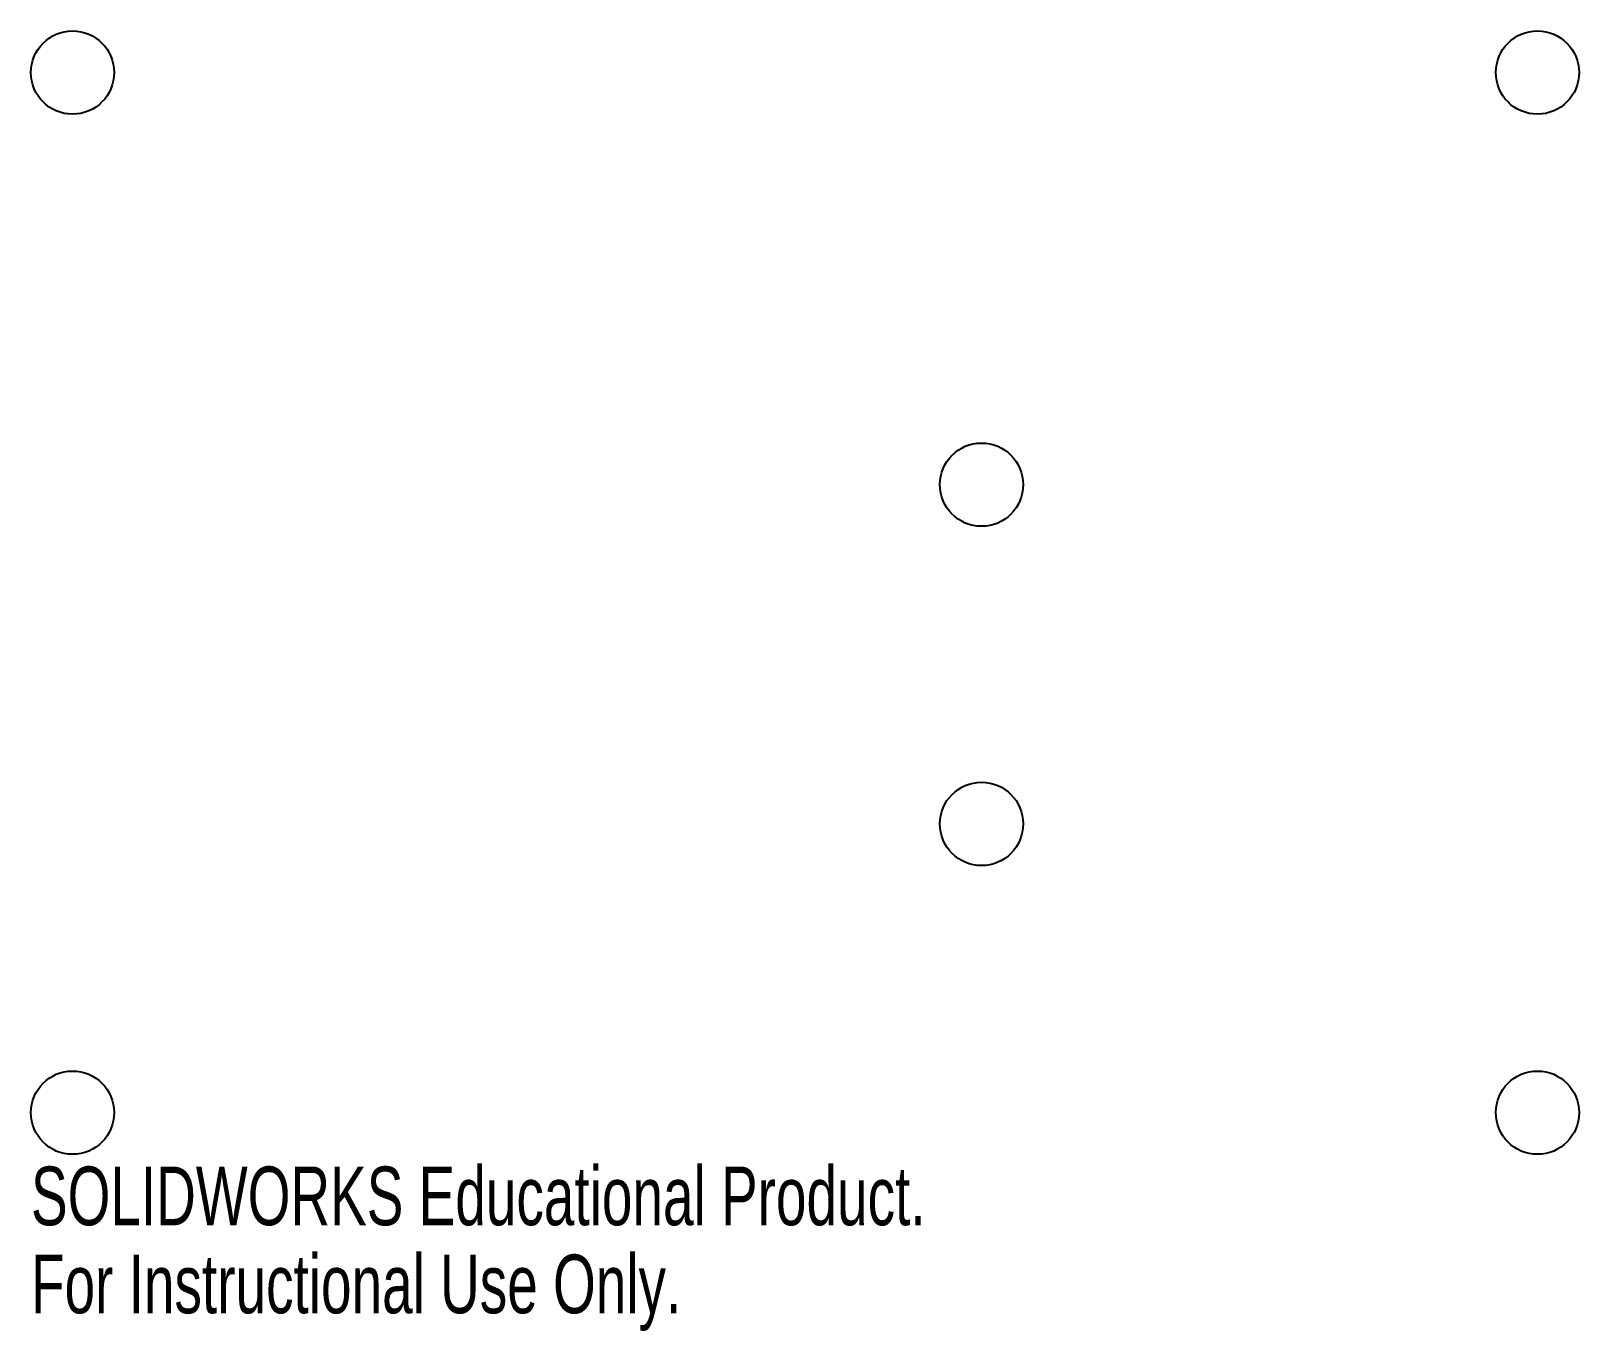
# Model space of a CAD drawing. Header units: millimetres. Extents: x 0 to 127, y -107 to 0.
import ezdxf

# ---------------------------------------------------------------- set-up
doc = ezdxf.new("R2010")
doc.units = ezdxf.units.MM
doc.styles.add('SLDTEXTSTYLE0', font='TXT', dxfattribs={"width": 0.7})

msp = doc.modelspace()

# ---------------------------------------------------------------- linework, layer by layer
at = {"color": 7, "linetype": 'Continuous'}
for centre in [(3.17, -3.17), (123.83, -3.17), (78.04, -37.11), (78.04, -65.05), (3.17, -88.83), (123.83, -88.83)]:
    msp.add_circle(centre, 3.43, dxfattribs=at)

# ---------------------------------------------------------------- texts
at = {"color": 7, "linetype": 'Continuous', "char_height": 4.8336, "attachment_point": 1, "style": 'SLDTEXTSTYLE0'}
for s, insert in [('SOLIDWORKS Educational Product.', (-0.25, -93.27)), ('For Instructional Use Only.', (-0.25, -100.52))]:
    msp.add_mtext(s, dxfattribs=dict(at, insert=insert))

doc.saveas('drawing.dxf')
